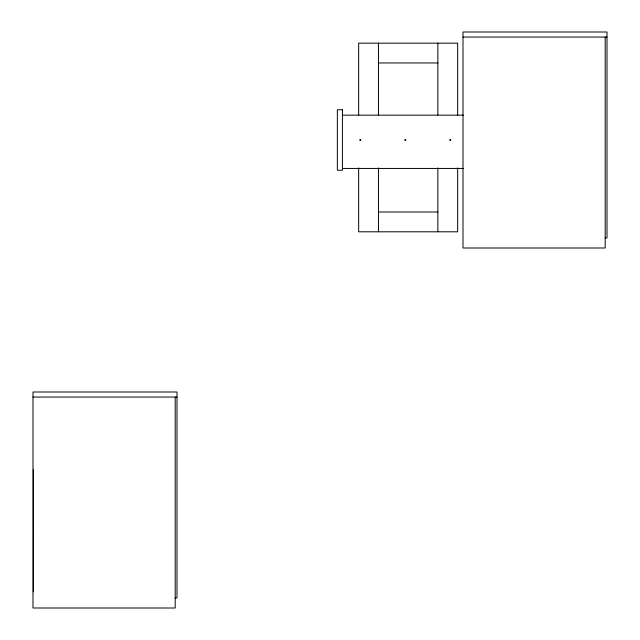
<?xml version="1.0" encoding="UTF-8"?>
<svg xmlns="http://www.w3.org/2000/svg" width="640" height="640" viewBox="0 0 640 640"><rect width="100%" height="100%" fill="white"/><g stroke="black" fill="none" stroke-linecap="round" stroke-linejoin="round"><path stroke-width="0.96" d="M463 37.04L607 37.04M378.456 62.96L437.856 62.96M342.4 115.16L463.4 115.16M342.4 168.44L463.4 168.44M378.456 212L437.856 212M605.2 237.92L607 237.92L607 32L463 32L463 248L605.2 248L605.2 37.04M33 397.04L177 397.04M175.2 597.92L177 597.92L177 392L33 392L33 608L175.2 608L175.2 397.04M457.656 115.024L457.656 43.16L358.656 43.16L358.656 115.024M457.656 167.92L457.656 231.8L358.656 231.8L358.656 167.92M437.856 43.16L437.856 115.024M437.856 167.92L437.856 231.8M378.456 43.16L378.456 115.024M378.456 167.92L378.456 231.8M33.36 469.76L33.36 530.24M33.36 531.32L33.36 591.8M359.88 139.864C360.544 141.92 361.48 138.408 359.88 139.864M404.88 139.864C405.544 141.92 406.48 138.408 404.88 139.864M449.896 139.816C450.368 141.928 451.624 138.512 449.896 139.816M342.4 109.76L337.36 109.76L337.36 170.24L342.4 170.24L342.4 109.76"/></g></svg>
